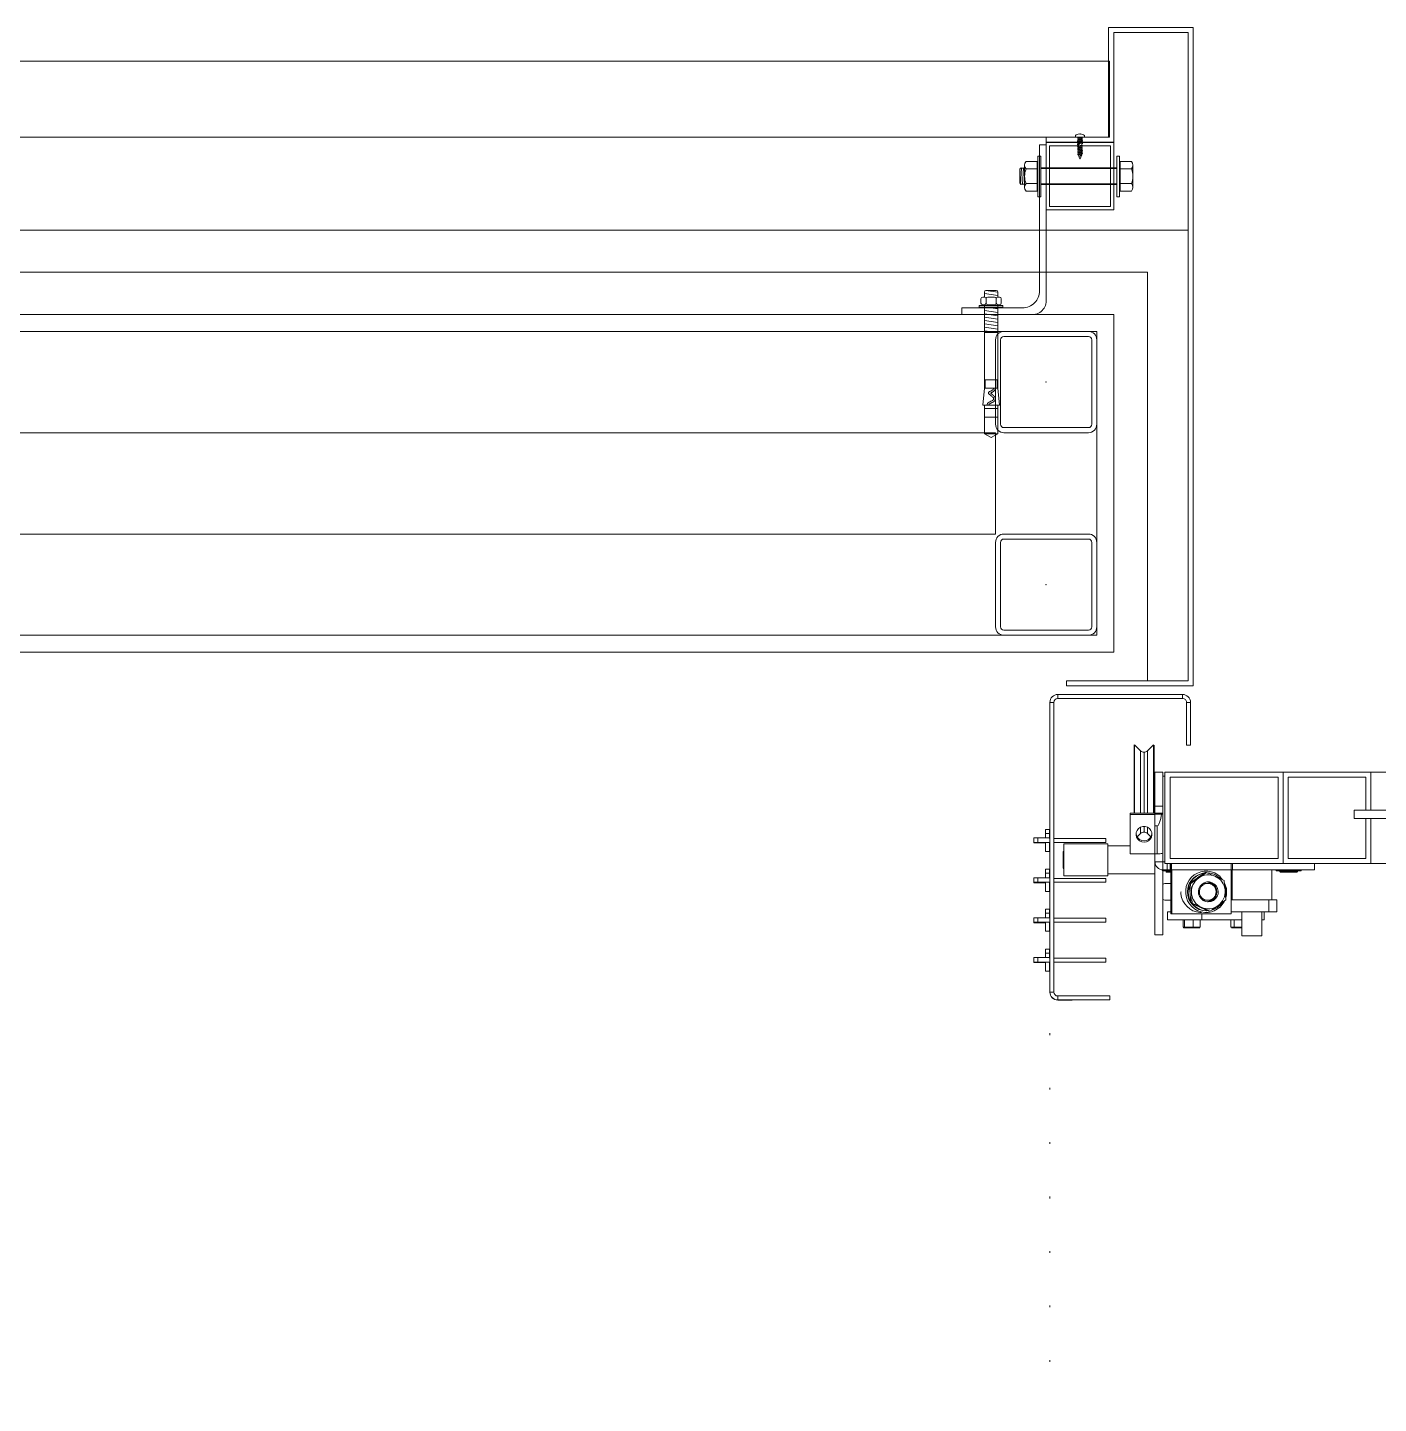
# Model space of a CAD drawing. Extents: x -2365 to 41970, y -230 to 8114.
# Drawn here: x 471.5 to 551.5, y 1288 to 1369.5 of the extents above; entities that cross this region are included whole.
import ezdxf

# ---------------------------------------------------------------- set-up
doc = ezdxf.new("R2010")
doc.units = 0
doc.header["$LTSCALE"] = 25
doc.linetypes.add('DOT2', pattern=[0.125, 0, -0.125])
doc.layers.get('0').update_dxf_attribs({"color": 9, "lineweight": 9})
for name, color, linetype, lineweight in [('06D', 9, 'Continuous', 9), ('10', 9, 'Continuous', 9), ('10A', 9, 'Continuous', 9), ('11', 9, 'Continuous', 9), ('15', 9, 'Continuous', 9), ('20', 9, 'DOT2', 9), ('33', 9, 'BATTING', 9)]:
    doc.layers.add(name, color=color, linetype=linetype, lineweight=lineweight)
doc.linetypes.add('BATTING', pattern='A,0.0001,-0.1,[134,ltypeshp.shx,S=0.1,R=0,X=-0.1,Y=0],-0.2,[134,ltypeshp.shx,S=0.1,R=180,X=0.1,Y=0],-0.1', length=0.4001)

# ---------------------------------------------------------------- blocks, each defined once
blk = doc.blocks.new('p-seksiyonel kapı profil')
for p, q in [((-11.281, 7.762), (-11.281, 7.077)), ((-11.281, 7.762), (-11.251, 7.762)), ((-11.251, 7.762), (-10.985, 7.762)), ((-11.251, 7.526), (-11.251, 7.762)), ((-11.251, 7.526), (-10.985, 7.526)), ((-11.251, 6.817), (-11.251, 7.526)), ((-10.985, 7.526), (-10.985, 7.762)), ((-10.985, 7.526), (-10.985, 6.84)), ((-8.918, 7.762), (-8.918, 7.077)), ((-8.918, 7.762), (-8.889, 7.762)), ((-8.889, 7.762), (-8.623, 7.762)), ((-8.889, 7.526), (-8.889, 7.762)), ((-8.889, 7.526), (-8.623, 7.526)), ((-8.889, 6.817), (-8.889, 7.526)), ((-8.623, 7.526), (-8.623, 7.762)), ((-8.623, 7.526), (-8.623, 6.84)), ((-6.556, 7.762), (-6.556, 7.077)), ((-6.556, 7.762), (-6.526, 7.762)), ((-6.526, 7.762), (-6.26, 7.762)), ((-6.526, 7.526), (-6.526, 7.762)), ((-6.526, 7.526), (-6.26, 7.526)), ((-6.526, 6.817), (-6.526, 7.526)), ((-6.26, 7.526), (-6.26, 7.762)), ((-6.26, 7.526), (-6.26, 6.84)), ((-4.193, 7.762), (-4.193, 7.077)), ((-4.193, 7.762), (-4.164, 7.762)), ((-4.164, 7.762), (-3.898, 7.762)), ((-4.164, 7.526), (-4.164, 7.762)), ((-4.164, 7.526), (-3.898, 7.526)), ((-4.164, 6.817), (-4.164, 7.526)), ((-3.898, 7.526), (-3.898, 7.762)), ((-3.898, 7.526), (-3.898, 6.84)), ((-13.023, 6.817), (-13.028, 6.817)), ((-13.023, 6.581), (-13.023, 6.817)), ((-13.023, 6.817), (4.132, 6.817)), ((-13.023, 6.581), (4.132, 6.581)), ((-11.785, 6.84), (-11.785, 7.077)), ((-11.251, 7.077), (-11.785, 7.077)), ((-11.785, 6.84), (-11.281, 6.84)), ((-11.251, 6.581), (-11.251, 3.509)), ((-11.015, 6.581), (-11.015, 3.509)), ((-10.714, 7.077), (-10.985, 7.077)), ((-10.714, 6.84), (-10.985, 6.84)), ((-10.714, 6.84), (-10.714, 7.077)), ((-10.714, 7.077), (-10.481, 7.077)), ((-10.714, 6.84), (-10.481, 6.84)), ((-10.481, 7.077), (-10.481, 6.84)), ((-9.423, 6.84), (-9.423, 7.077)), ((-8.889, 7.077), (-9.423, 7.077)), ((-9.423, 6.84), (-8.918, 6.84)), ((-8.889, 6.581), (-8.889, 3.509)), ((-8.652, 6.581), (-8.652, 3.509)), ((-8.352, 7.077), (-8.623, 7.077)), ((-8.352, 6.84), (-8.623, 6.84)), ((-8.352, 6.84), (-8.352, 7.077)), ((-8.352, 7.077), (-8.118, 7.077)), ((-8.352, 6.84), (-8.118, 6.84)), ((-8.118, 7.077), (-8.118, 6.84)), ((-7.06, 6.84), (-7.06, 7.077)), ((-6.526, 7.077), (-7.06, 7.077)), ((-7.06, 6.84), (-6.556, 6.84)), ((-6.526, 6.581), (-6.526, 3.509)), ((-6.29, 6.581), (-6.29, 3.509)), ((-5.989, 7.077), (-6.26, 7.077)), ((-5.989, 6.84), (-6.26, 6.84)), ((-5.989, 6.84), (-5.989, 7.077)), ((-5.989, 7.077), (-5.756, 7.077)), ((-5.989, 6.84), (-5.756, 6.84)), ((-5.756, 7.077), (-5.756, 6.84)), ((-4.698, 6.84), (-4.698, 7.077)), ((-4.164, 7.077), (-4.698, 7.077)), ((-4.698, 6.84), (-4.193, 6.84)), ((-4.164, 6.581), (-4.164, 3.509)), ((-3.927, 6.581), (-3.927, 3.509)), ((-3.627, 7.077), (-3.898, 7.077)), ((-3.627, 6.84), (-3.898, 6.84)), ((-3.627, 6.84), (-3.627, 7.077)), ((-3.627, 7.077), (-3.393, 7.077)), ((-3.627, 6.84), (-3.393, 6.84)), ((-3.393, 7.077), (-3.393, 6.84)), ((4.132, 6.581), (4.132, 6.817)), ((-13.501, 6.344), (-13.501, 5.666)), ((-13.501, 6.344), (-13.495, 6.344)), ((-13.259, 6.344), (-13.495, 6.344)), ((-13.495, 3.273), (-13.495, 6.344)), ((-13.259, 3.273), (-13.259, 6.344)), ((-6.144, 5.99), (-6.144, 3.391)), ((-6.144, 5.99), (-4.254, 5.99)), ((-5.672, 6.037), (-5.719, 5.99)), ((-5.672, 6.037), (-5.527, 6.037)), ((-5.527, 6.037), (-4.727, 6.037)), ((-4.68, 5.99), (-4.727, 6.037)), ((-4.254, 3.391), (-4.254, 5.99)), ((4.369, 6.344), (4.605, 6.344)), ((4.369, 6.344), (4.369, -1.039)), ((4.605, 6.344), (4.605, -1.039)), ((-13.501, 5.666), (-13.501, 5.489)), ((-13.495, 5.666), (-13.501, 5.666)), ((-13.495, 5.489), (-13.501, 5.489)), ((-13.259, 3.273), (-13.495, 3.273)), ((-11.015, 3.509), (-11.251, 3.509)), ((-8.652, 3.509), (-8.889, 3.509)), ((-6.29, 3.509), (-6.526, 3.509)), ((-6.144, 3.391), (-4.254, 3.391)), ((-6.026, 3.391), (-6.026, 0.603)), ((-4.373, 2.067), (-4.373, 3.391)), ((-3.927, 3.509), (-4.164, 3.509)), ((-4.845, 2.067), (-4.845, 0.591)), ((-4.845, 2.067), (-2.518, 2.067)), ((-3.852, 1.68), (-3.972, 1.61)), ((-3.77, 1.68), (-3.89, 1.61)), ((-3.717, 1.711), (-3.852, 1.68)), ((-3.835, 1.648), (-3.632, 1.445)), ((-3.641, 1.711), (-3.77, 1.68)), ((-3.578, 1.701), (-3.717, 1.711)), ((-3.449, 1.65), (-3.578, 1.701)), ((-3.341, 1.562), (-3.449, 1.65)), ((-2.518, 2.067), (-2.518, 0.591)), ((-2.518, 2.067), (-2.436, 2.067)), ((-2.436, 2.067), (-2.436, 0.591)), ((1.609, 1.831), (-2.436, 1.831)), ((1.622, 1.801), (-2.436, 1.801)), ((1.266, 1.445), (1.622, 1.801)), ((-4.126, 1.38), (-4.147, 1.24)), ((-4.147, 1.24), (-4.126, 1.101)), ((-4.066, 1.506), (-4.126, 1.38)), ((-4.126, 1.101), (-4.066, 0.974)), ((-3.972, 1.61), (-4.066, 1.506)), ((-4.066, 0.974), (-3.972, 0.871)), ((-4.044, 1.38), (-4.065, 1.24)), ((-4.065, 1.24), (-4.044, 1.101)), ((-3.984, 1.506), (-4.044, 1.38)), ((-4.044, 1.101), (-3.984, 0.974)), ((-3.89, 1.61), (-3.984, 1.506)), ((-3.984, 0.974), (-3.89, 0.871)), ((-3.972, 0.871), (-3.852, 0.8)), ((-3.89, 0.871), (-3.77, 0.8)), ((-3.63, 1.036), (-3.834, 0.832)), ((-3.262, 1.445), (-3.632, 1.445)), ((-3.262, 1.036), (-3.63, 1.036)), ((-3.578, 0.78), (-3.449, 0.831)), ((-3.216, 1.24), (-3.546, 1.24)), ((-3.449, 0.831), (-3.341, 0.919)), ((-3.263, 1.445), (-3.341, 1.562)), ((-3.341, 0.919), (-3.263, 1.035)), ((-3.222, 1.311), (-3.263, 1.445)), ((-3.263, 1.035), (-3.222, 1.17)), ((-3.222, 1.17), (-3.222, 1.311)), ((1.266, 1.445), (-2.436, 1.445)), ((1.179, 1.24), (-2.436, 1.24)), ((1.264, 1.036), (-2.436, 1.036)), ((1.619, 0.68), (1.264, 1.036)), ((-9.629, 0.118), (-9.629, 0.591)), ((-9.629, 0.591), (-5.318, 0.591)), ((-9.629, 0.118), (-5.849, 0.118)), ((-6.026, 0.603), (-5.773, 0.603)), ((-5.849, -0.355), (-5.849, 0.124)), ((-5.82, 0.154), (-5.82, -0.355)), ((-5.79, 0.603), (-5.79, 0.591)), ((-5.79, 0.118), (-5.79, 0.154)), ((-5.79, 0.118), (-5.318, 0.118)), ((-5.79, -0.132), (-5.79, 0.118)), ((-5.773, 0.603), (-4.845, 0.603)), ((-5.058, 0), (-5.412, 0)), ((-5.318, 0.118), (-5.318, 0.591)), ((-4.845, 0.591), (-5.318, 0.591)), ((-5.318, 0.118), (-5.318, 0)), ((-5.318, 0.118), (-0.238, 0.118)), ((-4.893, 0), (-5.058, 0)), ((-4.834, 0), (-4.893, 0)), ((-4.845, 0.591), (-3.188, 0.591)), ((-4.845, 0.591), (-4.845, 0.472)), ((-4.845, 0.472), (-3.188, 0.472)), ((-4.844, 0.403), (-4.845, 0.472)), ((-4.84, 0.337), (-4.844, 0.403)), ((-4.835, 0.276), (-4.84, 0.337)), ((-4.827, 0.222), (-4.835, 0.276)), ((-4.811, 0), (-4.834, 0)), ((-4.818, 0.178), (-4.827, 0.222)), ((-4.807, 0.145), (-4.818, 0.178)), ((-4.549, 0), (-4.811, 0)), ((-4.796, 0.125), (-4.807, 0.145)), ((-4.784, 0.118), (-4.796, 0.125)), ((-4.525, 0), (-4.549, 0)), ((-4.466, 0), (-4.525, 0)), ((-3.357, 0), (-4.466, 0)), ((-3.852, 0.8), (-3.717, 0.769)), ((-3.77, 0.8), (-3.641, 0.77)), ((-3.717, 0.769), (-3.578, 0.78)), ((-3.228, 0), (-3.357, 0)), ((-3.126, 0), (-3.228, 0)), ((-3.188, 0.591), (-2.518, 0.591)), ((-3.188, 0.591), (-3.188, 0.472)), ((-3.188, 0.472), (-3.159, 0.413)), ((-3.159, 0.413), (-3.072, 0.355)), ((-2.707, 0), (-3.126, 0)), ((-3.072, 0.355), (-2.93, 0.3)), ((-2.93, 0.3), (-2.737, 0.25)), ((-2.737, 0.25), (-2.498, 0.207)), ((-2.288, 0), (-2.707, 0)), ((-2.518, 0.591), (-2.498, 0.591)), ((-2.436, 0.591), (-2.498, 0.591)), ((-2.498, 0.591), (-2.498, 0.207)), ((-2.498, 0.207), (-2.487, 0.169)), ((-2.487, 0.169), (-2.475, 0.141)), ((-2.475, 0.141), (-2.463, 0.124)), ((-2.463, 0.124), (-2.45, 0.118)), ((1.619, 0.68), (-2.436, 0.68)), ((1.607, 0.65), (-2.436, 0.65)), ((-2.436, 0.591), (-2.436, 0.118)), ((-2.015, 0.591), (-2.436, 0.591)), ((-2.186, 0), (-2.288, 0)), ((-2.057, 0), (-2.186, 0)), ((-1.644, 0), (-2.057, 0)), ((-2.015, 0.591), (-2.015, 0.118)), ((-2.015, 0.591), (-0.002, 0.591)), ((-1.685, 0.65), (-1.744, 0.591)), ((-1.526, 0), (-1.644, 0)), ((-0.948, 0), (-1.526, 0)), ((-0.889, 0), (-0.948, 0)), ((-0.865, 0), (-0.889, 0)), ((-0.603, 0), (-0.865, 0)), ((-0.622, 0.591), (-0.681, 0.65)), ((-0.58, 0), (-0.603, 0)), ((-0.519, 0), (-0.58, 0)), ((-0.356, 0), (-0.519, 0)), ((-0.002, 0), (-0.356, 0)), ((-0.238, 0.118), (-0.238, 0)), ((-0.238, 0.118), (-0.002, 0.118)), ((-0.002, 0.118), (-0.002, 0.591)), ((0, 0), (-0.002, 0)), ((-8.743, -0.144), (-8.271, -0.144)), ((-8.743, -2.184), (-8.743, -0.144)), ((-8.389, -0.355), (-5.79, -0.355)), ((-8.389, -0.355), (-8.389, -0.397)), ((-8.389, -3.927), (-8.389, -0.397)), ((-8.389, -0.397), (-5.79, -0.397)), ((-8.271, -0.355), (-8.271, -0.144)), ((-7.592, -0.105), (-7.592, -0.355)), ((-6.587, -0.355), (-6.587, -0.105)), ((-5.92, -0.355), (-5.92, -0.092)), ((-5.849, -0.074), (-5.902, -0.074)), ((-5.902, -0.074), (-5.902, -0.355)), ((-5.79, -0.292), (-5.79, -0.132)), ((-5.79, -0.132), (-5.412, -0.132)), ((-5.79, -0.132), (-5.79, -0.159)), ((-5.79, -0.308), (-5.412, -0.308)), ((-5.79, -0.316), (-5.79, -0.355)), ((-5.79, -0.355), (-5.79, -0.397)), ((-5.79, -0.355), (-5.412, -0.355)), ((-5.698, -0.396), (-5.79, -0.397)), ((-5.79, -3.927), (-5.79, -0.397)), ((-5.609, -0.393), (-5.698, -0.396)), ((-5.528, -0.39), (-5.609, -0.393)), ((-5.456, -0.384), (-5.528, -0.39)), ((-5.412, -0.38), (-5.456, -0.384)), ((-9.186, -1.114), (-9.216, -1.105)), ((-9.216, -1.183), (-9.216, -1.105)), ((-9.216, -1.183), (-9.186, -1.115)), ((-9.216, -1.205), (-9.216, -1.183)), ((-9.186, -1.41), (-9.216, -1.205)), ((-9.216, -1.647), (-9.216, -1.205)), ((-9.216, -1.647), (-9.186, -1.416)), ((-9.186, -1.07), (-9.186, -1.115)), ((-9.186, -1.07), (-8.743, -1.07)), ((-9.186, -1.115), (-9.186, -1.114)), ((-9.186, -1.115), (-9.186, -1.16)), ((-9.186, -1.16), (-9.186, -1.416)), ((-9.186, -1.16), (-8.743, -1.16)), ((-9.186, -1.416), (-9.186, -1.41)), ((-9.186, -1.416), (-9.186, -1.671)), ((-8.1, -1.471), (-8.205, -1.657)), ((-7.965, -1.307), (-8.1, -1.471)), ((-7.965, -1.59), (-8.1, -1.755)), ((-7.802, -1.168), (-7.965, -1.307)), ((-7.802, -1.451), (-7.965, -1.59)), ((-7.884, -1.663), (-7.782, -1.573)), ((-7.884, -1.694), (-7.813, -1.629)), ((-7.761, -1.55), (-7.879, -1.801)), ((-7.873, -1.865), (-7.761, -1.616)), ((-7.618, -1.06), (-7.802, -1.168)), ((-7.618, -1.343), (-7.802, -1.451)), ((-7.493, -1.519), (-7.761, -1.55)), ((-7.761, -1.616), (-7.761, -1.55)), ((-7.761, -1.616), (-7.478, -1.595)), ((-7.737, -1.539), (-7.714, -1.524)), ((-7.714, -1.524), (-7.52, -1.42)), ((-7.672, -1.528), (-7.52, -1.451)), ((-7.418, -0.985), (-7.618, -1.06)), ((-7.418, -1.268), (-7.618, -1.343)), ((-7.559, -1.682), (-7.439, -1.628)), ((-7.52, -1.42), (-7.31, -1.356)), ((-7.52, -1.451), (-7.31, -1.387)), ((-7.225, -1.491), (-7.493, -1.519)), ((-7.478, -1.595), (-7.184, -1.57)), ((-7.439, -1.628), (-7.313, -1.591)), ((-7.207, -0.946), (-7.418, -0.985)), ((-7.207, -1.229), (-7.418, -1.268)), ((-7.313, -1.591), (-7.184, -1.57)), ((-7.31, -1.356), (-7.091, -1.335)), ((-7.31, -1.387), (-7.091, -1.365)), ((-7.184, -1.488), (-7.225, -1.491)), ((-7.131, -0.945), (-7.207, -0.946)), ((-6.994, -1.227), (-7.207, -1.229)), ((-6.889, -1.462), (-7.184, -1.488)), ((-7.184, -1.57), (-7.143, -1.566)), ((-7.184, -1.57), (-7.052, -1.566)), ((-7.143, -1.566), (-6.874, -1.539)), ((-7.091, -1.335), (-6.872, -1.356)), ((-7.091, -1.365), (-6.872, -1.387)), ((-7.089, -0.963), (-7.089, -0.941)), ((-7.052, -1.566), (-6.922, -1.58)), ((-6.783, -1.263), (-6.994, -1.227)), ((-6.922, -1.58), (-6.794, -1.61)), ((-6.607, -1.441), (-6.889, -1.462)), ((-6.874, -1.539), (-6.607, -1.508)), ((-6.872, -1.356), (-6.661, -1.419)), ((-6.872, -1.387), (-6.713, -1.43)), ((-6.794, -1.61), (-6.671, -1.656)), ((-6.581, -1.334), (-6.783, -1.263)), ((-6.661, -1.419), (-6.642, -1.427)), ((-6.607, -1.508), (-6.607, -1.441)), ((-6.522, -1.557), (-6.607, -1.441)), ((-6.607, -1.508), (-6.522, -1.63)), ((-6.584, -1.455), (-6.467, -1.522)), ((-6.395, -1.439), (-6.581, -1.334)), ((-6.555, -1.501), (-6.467, -1.553)), ((-6.271, -1.904), (-6.522, -1.557)), ((-6.467, -1.522), (-6.297, -1.661)), ((-6.467, -1.553), (-6.297, -1.692)), ((-6.23, -1.574), (-6.395, -1.439)), ((-6.091, -1.736), (-6.23, -1.574)), ((1.593, -1.511), (1.593, -1.275)), ((4.132, -1.275), (1.593, -1.275)), ((4.132, -1.511), (1.593, -1.511)), ((4.132, -1.275), (4.132, -1.511)), ((4.369, -1.039), (4.605, -1.039)), ((-9.216, -1.68), (-9.216, -1.647)), ((-9.186, -1.877), (-9.216, -1.68)), ((-9.216, -2.045), (-9.216, -1.68)), ((-9.216, -2.045), (-9.186, -1.882)), ((-9.216, -2.057), (-9.216, -2.045)), ((-9.195, -2.051), (-9.216, -2.057)), ((-9.186, -1.671), (-8.743, -1.671)), ((-9.186, -1.671), (-9.186, -1.882)), ((-9.186, -1.882), (-9.186, -1.877)), ((-9.186, -2.092), (-9.186, -1.882)), ((-9.186, -2.092), (-8.743, -2.092)), ((-8.743, -4.56), (-8.743, -2.184)), ((-8.743, -2.184), (-8.389, -2.184)), ((-8.277, -1.858), (-8.311, -2.068)), ((-8.311, -2.068), (-8.31, -2.162)), ((-8.277, -2.141), (-8.311, -2.351)), ((-8.311, -2.351), (-8.309, -2.564)), ((-8.205, -1.657), (-8.277, -1.858)), ((-8.205, -1.94), (-8.277, -2.141)), ((-8.132, -2.351), (-8.244, -2.6)), ((-8.244, -2.666), (-8.125, -2.415)), ((-8.212, -2.453), (-8.19, -2.236)), ((-8.212, -2.483), (-8.19, -2.267)), ((-8.1, -1.755), (-8.205, -1.94)), ((-8.19, -2.236), (-8.127, -2.026)), ((-8.19, -2.267), (-8.127, -2.057)), ((-8.019, -2.104), (-8.132, -2.351)), ((-8.127, -2.026), (-8.023, -1.833)), ((-8.127, -2.057), (-8.023, -1.864)), ((-8.125, -2.415), (-8.002, -2.149)), ((-8.093, -2.529), (-8.079, -2.399)), ((-8.079, -2.399), (-8.049, -2.271)), ((-8.049, -2.271), (-8.002, -2.149)), ((-8.023, -1.833), (-7.884, -1.663)), ((-8.023, -1.864), (-7.884, -1.694)), ((-8.002, -2.067), (-8.019, -2.104)), ((-7.879, -1.801), (-8.002, -2.067)), ((-8.002, -2.149), (-7.94, -2.034)), ((-8.002, -2.149), (-7.985, -2.112)), ((-7.985, -2.112), (-7.873, -1.865)), ((-7.94, -2.034), (-7.863, -1.928)), ((-7.863, -1.928), (-7.773, -1.833)), ((-7.773, -1.833), (-7.671, -1.75)), ((-7.68, -2.568), (-7.659, -2.409)), ((-7.671, -1.75), (-7.559, -1.682)), ((-7.659, -2.409), (-7.595, -2.262)), ((-7.595, -2.262), (-7.494, -2.137)), ((-7.592, -2.256), (-7.592, -2.534)), ((-7.542, -2.317), (-7.586, -2.459)), ((-7.457, -2.193), (-7.542, -2.317)), ((-7.494, -2.137), (-7.363, -2.044)), ((-7.34, -2.1), (-7.457, -2.193)), ((-7.363, -2.044), (-7.211, -1.99)), ((-7.201, -2.046), (-7.34, -2.1)), ((-7.211, -1.99), (-7.051, -1.979)), ((-7.052, -2.035), (-7.201, -2.046)), ((-6.906, -2.068), (-7.052, -2.035)), ((-7.051, -1.979), (-6.893, -2.011)), ((-6.776, -2.143), (-6.906, -2.068)), ((-6.893, -2.011), (-6.75, -2.084)), ((-6.675, -2.252), (-6.776, -2.143)), ((-6.75, -2.084), (-6.632, -2.193)), ((-6.61, -2.386), (-6.675, -2.252)), ((-6.671, -1.656), (-6.556, -1.719)), ((-6.632, -2.193), (-6.548, -2.33)), ((-6.587, -2.534), (-6.61, -2.386)), ((-6.587, -2.534), (-6.587, -2.256)), ((-6.556, -1.719), (-6.449, -1.795)), ((-6.548, -2.33), (-6.505, -2.484)), ((-6.522, -1.63), (-6.271, -1.987)), ((-6.449, -1.795), (-6.354, -1.885)), ((-6.354, -1.885), (-6.271, -1.987)), ((-6.297, -1.661), (-6.157, -1.83)), ((-6.297, -1.692), (-6.157, -1.861)), ((-6.18, -2.033), (-6.271, -1.904)), ((-6.271, -1.987), (-6.18, -2.114)), ((-6.271, -1.987), (-6.202, -2.098)), ((-6.202, -2.098), (-6.148, -2.217)), ((-5.935, -2.383), (-6.18, -2.033)), ((-6.18, -2.114), (-5.935, -2.45)), ((-6.157, -1.83), (-6.053, -2.023)), ((-6.157, -1.861), (-6.053, -2.054)), ((-6.148, -2.217), (-6.111, -2.343)), ((-6.111, -2.343), (-6.09, -2.472)), ((-5.983, -1.92), (-6.091, -1.736)), ((-6.053, -2.023), (-5.989, -2.233)), ((-6.053, -2.054), (-5.989, -2.264)), ((-5.989, -2.233), (-5.979, -2.293)), ((-5.989, -2.264), (-5.984, -2.29)), ((-5.908, -2.12), (-5.983, -1.92)), ((-5.935, -2.45), (-5.935, -2.383)), ((-5.869, -2.329), (-5.908, -2.12)), ((-5.864, -2.445), (-5.869, -2.329)), ((-5.867, -2.534), (-5.864, -2.445)), ((-8.309, -2.564), (-8.289, -2.673)), ((-8.284, -2.718), (-8.285, -2.714)), ((-8.22, -2.915), (-8.284, -2.718)), ((-8.244, -2.666), (-8.244, -2.6)), ((-8.159, -2.789), (-8.244, -2.666)), ((-8, -3.26), (-8.22, -2.915)), ((-8.212, -2.453), (-8.212, -2.483)), ((-8.126, -2.913), (-8.174, -2.771)), ((-7.908, -3.145), (-8.159, -2.789)), ((-8.022, -3.106), (-8.126, -2.913)), ((-8.089, -2.66), (-8.093, -2.529)), ((-8.068, -2.789), (-8.089, -2.66)), ((-8.031, -2.914), (-8.068, -2.789)), ((-7.977, -3.034), (-8.031, -2.914)), ((-7.882, -3.275), (-8.022, -3.106)), ((-7.908, -3.145), (-7.977, -3.034)), ((-7.825, -3.246), (-7.908, -3.145)), ((-7.817, -3.273), (-7.908, -3.145)), ((-7.73, -3.336), (-7.825, -3.246)), ((-7.658, -2.726), (-7.68, -2.568)), ((-7.669, -2.599), (-7.679, -2.525)), ((-7.658, -2.644), (-7.679, -2.525)), ((-7.669, -2.532), (-7.675, -2.491)), ((-7.616, -2.683), (-7.669, -2.532)), ((-7.616, -2.75), (-7.669, -2.599)), ((-7.593, -2.791), (-7.658, -2.644)), ((-7.593, -2.873), (-7.658, -2.726)), ((-7.622, -2.672), (-7.55, -2.732)), ((-7.524, -2.815), (-7.616, -2.683)), ((-7.524, -2.882), (-7.616, -2.75)), ((-7.491, -2.915), (-7.593, -2.791)), ((-7.491, -2.997), (-7.593, -2.873)), ((-7.592, -2.534), (-7.592, -2.699)), ((-7.586, -2.459), (-7.586, -2.608)), ((-7.586, -2.608), (-7.542, -2.751)), ((-7.571, -2.758), (-7.531, -2.787)), ((-7.542, -2.751), (-7.457, -2.874)), ((-7.531, -2.787), (-7.516, -2.798)), ((-7.446, -2.885), (-7.524, -2.815)), ((-7.4, -2.984), (-7.524, -2.882)), ((-7.36, -3.007), (-7.491, -2.915)), ((-7.36, -3.089), (-7.491, -2.997)), ((-7.457, -2.874), (-7.34, -2.967)), ((-7.253, -3.049), (-7.4, -2.984)), ((-7.208, -3.06), (-7.36, -3.007)), ((-7.208, -3.142), (-7.36, -3.089)), ((-7.34, -2.967), (-7.201, -3.021)), ((-7.094, -3.072), (-7.253, -3.049)), ((-7.047, -3.07), (-7.208, -3.06)), ((-7.047, -3.153), (-7.208, -3.142)), ((-7.201, -3.021), (-7.052, -3.032)), ((-6.934, -3.051), (-7.094, -3.072)), ((-7.052, -3.032), (-6.906, -2.999)), ((-6.89, -3.037), (-7.047, -3.07)), ((-6.89, -3.12), (-7.047, -3.153)), ((-6.786, -2.988), (-6.934, -3.051)), ((-6.906, -2.999), (-6.776, -2.925)), ((-6.747, -2.963), (-6.89, -3.037)), ((-6.747, -3.045), (-6.89, -3.12)), ((-6.661, -2.888), (-6.786, -2.988)), ((-6.776, -2.925), (-6.675, -2.815)), ((-6.63, -2.853), (-6.747, -2.963)), ((-6.63, -2.936), (-6.747, -3.045)), ((-6.661, -2.821), (-6.733, -2.885)), ((-6.675, -2.815), (-6.61, -2.681)), ((-6.663, -2.798), (-6.608, -2.758)), ((-6.567, -2.691), (-6.661, -2.821)), ((-6.567, -2.758), (-6.661, -2.888)), ((-6.547, -2.716), (-6.63, -2.853)), ((-6.547, -2.799), (-6.63, -2.936)), ((-6.629, -2.732), (-6.557, -2.672)), ((-6.61, -2.681), (-6.587, -2.534)), ((-6.587, -2.699), (-6.587, -2.534)), ((-6.512, -2.54), (-6.567, -2.691)), ((-6.512, -2.607), (-6.567, -2.758)), ((-6.504, -2.562), (-6.547, -2.716)), ((-6.504, -2.644), (-6.547, -2.799)), ((-6.504, -2.491), (-6.512, -2.54)), ((-6.5, -2.525), (-6.512, -2.607)), ((-6.505, -2.484), (-6.504, -2.644)), ((-6.5, -2.525), (-6.504, -2.562)), ((-6.316, -3.204), (-6.406, -3.299)), ((-6.182, -3.25), (-6.374, -3.405)), ((-6.239, -3.098), (-6.316, -3.204)), ((-6.194, -3.02), (-6.306, -3.262)), ((-6.156, -3.103), (-6.293, -3.271)), ((-6.177, -2.982), (-6.239, -3.098)), ((-6.177, -2.982), (-6.194, -3.02)), ((-6.053, -2.712), (-6.177, -2.982)), ((-6.13, -2.86), (-6.177, -2.982)), ((-6.166, -3.242), (-6.076, -3.132)), ((-6.052, -2.91), (-6.156, -3.103)), ((-6.1, -2.733), (-6.13, -2.86)), ((-6.086, -2.603), (-6.1, -2.733)), ((-6.09, -2.472), (-6.086, -2.603)), ((-6.076, -3.132), (-5.972, -2.946)), ((-5.935, -2.45), (-6.053, -2.712)), ((-5.989, -2.7), (-6.052, -2.91)), ((-5.969, -2.549), (-5.989, -2.7)), ((-5.972, -2.946), (-5.901, -2.745)), ((-5.901, -2.745), (-5.867, -2.534)), ((-9.186, -4), (-9.216, -3.943)), ((-9.216, -4.116), (-9.216, -3.943)), ((-9.216, -4.116), (-9.186, -4.002)), ((-9.186, -3.902), (-9.186, -4.002)), ((-9.186, -3.902), (-8.743, -3.902)), ((-9.186, -4.002), (-9.186, -4)), ((-9.186, -4.002), (-9.186, -4.102)), ((-8.389, -3.927), (-5.79, -3.927)), ((-8.271, -3.927), (-8.271, -6.141)), ((-7.679, -3.513), (-8, -3.26)), ((-7.766, -3.375), (-7.882, -3.275)), ((-7.572, -3.608), (-7.817, -3.273)), ((-7.623, -3.413), (-7.73, -3.336)), ((-7.629, -3.53), (-7.679, -3.513)), ((-7.508, -3.475), (-7.623, -3.413)), ((-7.305, -3.588), (-7.572, -3.608)), ((-7.562, -3.927), (-7.562, -6.141)), ((-5.79, -3.969), (-7.562, -3.969)), ((-7.385, -3.522), (-7.508, -3.475)), ((-7.291, -3.645), (-7.431, -3.598)), ((-7.257, -3.552), (-7.385, -3.522)), ((-7.036, -3.565), (-7.305, -3.588)), ((-6.883, -3.642), (-7.291, -3.645)), ((-7.127, -3.565), (-7.257, -3.552)), ((-7.088, -3.601), (-7.24, -3.591)), ((-6.995, -3.562), (-7.127, -3.565)), ((-6.869, -3.58), (-7.088, -3.601)), ((-6.995, -3.562), (-7.036, -3.565)), ((-6.701, -3.532), (-6.995, -3.562)), ((-6.866, -3.541), (-6.995, -3.562)), ((-6.512, -3.51), (-6.883, -3.642)), ((-6.725, -3.541), (-6.869, -3.58)), ((-6.74, -3.503), (-6.866, -3.541)), ((-6.62, -3.45), (-6.74, -3.503)), ((-6.418, -3.5), (-6.701, -3.532)), ((-6.508, -3.381), (-6.62, -3.45)), ((-6.406, -3.299), (-6.508, -3.381)), ((-6.306, -3.262), (-6.418, -3.5)), ((-5.79, -3.927), (-5.698, -3.926)), ((-5.79, -3.927), (-5.79, -4.008)), ((-5.79, -8.859), (-5.79, -4.008)), ((-5.79, -4.008), (-5.412, -4.008)), ((-5.698, -3.926), (-5.609, -3.924)), ((-5.609, -3.924), (-5.528, -3.92)), ((-5.528, -3.92), (-5.456, -3.915)), ((-5.456, -3.915), (-5.412, -3.91)), ((-8.271, -4.56), (-9.688, -4.56)), ((-9.688, -5.741), (-9.688, -4.56)), ((-9.216, -4.143), (-9.216, -4.116)), ((-9.186, -4.366), (-9.216, -4.143)), ((-9.216, -4.56), (-9.216, -4.143)), ((-9.209, -4.56), (-9.186, -4.372)), ((-9.186, -4.102), (-9.186, -4.372)), ((-9.186, -4.102), (-8.743, -4.102)), ((-9.186, -4.372), (-9.186, -4.366)), ((-9.186, -4.372), (-9.186, -4.56)), ((-9.688, -5.741), (-8.271, -5.741)), ((-8.743, -5.879), (-8.743, -5.741)), ((-8.743, -5.879), (-8.271, -5.879)), ((-7.562, -6.141), (-8.271, -6.141)), ((-8.271, -6.141), (-8.271, -6.627)), ((-7.562, -6.141), (-7.562, -6.627)), ((-7.562, -6.332), (-5.79, -6.332)), ((-7.562, -6.627), (-8.271, -6.627)), ((-5.92, -7.823), (-5.92, -6.825)), ((-5.849, -6.807), (-5.902, -6.807)), ((-5.902, -6.807), (-5.902, -7.841)), ((-5.849, -8.038), (-5.849, -6.609)), ((-5.82, -6.58), (-5.82, -8.068)), ((-5.902, -7.841), (-5.849, -7.841)), ((-5.79, -8.859), (-5.412, -8.859))]:
    blk.add_line(p, q)
for centre, radius, start, end in [((-13.028, 6.344), 0.473, 90, 180), ((-13.023, 6.344), 0.473, 90, 180), ((-13.023, 6.344), 0.236, 90, 180), ((-11.281, 6.811), 0.0295, 11.53696, 90), ((-10.985, 6.811), 0.0295, 90, 168.46304), ((-8.918, 6.811), 0.0295, 11.53696, 90), ((-8.623, 6.811), 0.0295, 90, 168.46304), ((-6.556, 6.811), 0.0295, 11.53696, 90), ((-6.26, 6.811), 0.0295, 90, 168.46304), ((-4.193, 6.811), 0.0295, 11.53696, 90), ((-3.898, 6.811), 0.0295, 90, 168.46304), ((4.132, 6.344), 0.473, 0, 90), ((4.132, 6.344), 0.236, 0, 90), ((-3.841, 1.236), 0.295, 0.8144, 45), ((-3.841, 1.242), 0.295, 315.62357, 359.62894), ((1.475, 1.236), 0.295, 135, 179.1856), ((1.475, 1.242), 0.295, 180.37106, 224.37643), ((-7.089, -0.105), 0.502, 153.64891, 180), ((-7.089, -0.105), 0.502, 0, 26.35109), ((-5.82, 0.124), 0.0295, 90, 180), ((-5.318, 0.118), 0.472, 90, 180), ((-5.902, -0.092), 0.0177, 90, 180), ((4.132, -1.039), 0.473, 270, 0), ((4.132, -1.039), 0.236, 270, 0), ((-5.902, -6.825), 0.0177, 90, 180), ((-5.82, -6.609), 0.0295, 90, 180), ((-5.902, -7.823), 0.0177, 180, 270), ((-5.82, -8.038), 0.0295, 180, 270)]:
    blk.add_arc(centre, radius, start, end)
blk = doc.blocks.new('p-seksiyonel-5851')
at = {"layer": '06D'}
for points in [[(280.971, 2.705), (196.649, 2.705)], [(280.971, -2.705), (196.649, -2.705)]]:
    blk.add_lwpolyline(points, dxfattribs=at)
at = {"layer": '10'}
for points in [[(280.971, -0.045), (280.971, -2.705), (286.171, -2.705), (286.171, 2.705), (280.971, 2.705), (280.971, 0.455)], [(293.171, -2.705), (293.171, 2.705), (286.171, 2.705), (286.171, -2.705), (293.171, -2.705)], [(281.271, -0.045), (281.271, -2.405), (285.871, -2.405), (285.871, 2.405), (281.271, 2.405), (281.271, 0.455)]]:
    blk.add_lwpolyline(points, dxfattribs=at)
blk.add_lwpolyline([(292.871, -2.405), (292.871, 2.405), (286.471, 2.405), (286.471, -2.405)], close=True, dxfattribs=at)
at = {"layer": '15'}
blk.add_lwpolyline([(281.96, 0.455), (195.196, 0.455), (195.196, -0.045), (281.96, -0.045)], close=True, dxfattribs=at)
at = {"layer": '20'}
blk.add_lwpolyline([(-116.703, -1.22), (-116.703, -67.688), (299.988, -67.688), (299.988, -1.22)], dxfattribs=at)
at = {"layer": '10', "xscale": -1, "rotation": 270}
blk.add_blockref('p-seksiyonel kapı profil', (293.171, 2.707), dxfattribs=at)
blk = doc.blocks.new('cxvxv')
for p, q in [((-21988.397, 8560.979, 0), (-21988.397, 8560.319, 0)), ((-21986.862, 8561.069, 0), (-21988.177, 8561.068, 0)), ((-21988.023, 8561.245, 0), (-21987.025, 8561.304, 0)), ((-21988.023, 8561.245, 0), (-21987.998, 8561.26, 0)), ((-21987.998, 8561.231, 0), (-21988.023, 8561.245, 0)), ((-21988.023, 8561.128, 0), (-21987.025, 8561.186, 0)), ((-21988.023, 8561.128, 0), (-21987.998, 8561.142, 0)), ((-21987.998, 8561.113, 0), (-21988.023, 8561.128, 0)), ((-21987.998, 8561.304, 0), (-21987.941, 8561.348, 0)), ((-21987.998, 8561.26, 0), (-21987.998, 8561.304, 0)), ((-21987.998, 8561.142, 0), (-21987.998, 8561.231, 0)), ((-21987.998, 8561.068, 0), (-21987.998, 8561.113, 0)), ((-21987.958, 8560.979, 0), (-21987.958, 8560.319, 0)), ((-21987.545, 8561.348, 0), (-21987.941, 8561.348, 0)), ((-21987.698, 8561.047, 0), (-21987.698, 8561.082, 0)), ((-21987.698, 8561.067, 0), (-21987.698, 8561.067, 0)), ((-21987.545, 8561.348, 0), (-21987.105, 8561.348, 0)), ((-21987.025, 8561.304, 0), (-21987.105, 8561.348, 0)), ((-21987.081, 8560.638, 0), (-21987.081, 8560.979, 0)), ((-21987.05, 8561.318, 0), (-21987.025, 8561.304, 0)), ((-21987.025, 8561.304, 0), (-21987.05, 8561.289, 0)), ((-21987.025, 8561.297, 0), (-21987.05, 8561.283, 0)), ((-21987.05, 8561.283, 0), (-21987.05, 8561.201, 0)), ((-21987.05, 8561.201, 0), (-21987.025, 8561.186, 0)), ((-21987.025, 8561.186, 0), (-21987.05, 8561.172, 0)), ((-21987.05, 8561.172, 0), (-21987.05, 8561.083, 0)), ((-21987.05, 8561.083, 0), (-21987.025, 8561.069, 0)), ((-21986.643, 8560.319, 0), (-21986.643, 8560.979, 0)), ((-21988.397, 8560.319, 0), (-21986.643, 8560.319, 0)), ((-21988.018, 8560.319, 0), (-21987.021, 8560.319, 0)), ((-21988.018, 8560.278, 0), (-21988.018, 8560.319, 0)), ((-21988.018, 8560.111, 0), (-21988.018, 8555.608, 0)), ((-21987.081, 8560.638, 0), (-21987.081, 8560.319, 0)), ((-21987.062, 8560.319, 0), (-21987.062, 8560.278, 0)), ((-21987.062, 8555.608, 0), (-21987.062, 8560.111, 0)), ((-21987.021, 8560.319, 0), (-21987.021, 8560.278, 0)), ((-21987.021, 8555.608, 0), (-21987.021, 8560.111, 0)), ((-21988.397, 8555.4, 0), (-21986.643, 8555.4, 0)), ((-21988.397, 8554.74, 0), (-21988.397, 8555.4, 0)), ((-21988.018, 8555.442, 0), (-21988.018, 8555.4, 0)), ((-21988.018, 8555.4, 0), (-21987.021, 8555.4, 0)), ((-21987.958, 8554.74, 0), (-21987.958, 8555.4, 0)), ((-21987.081, 8555.081, 0), (-21987.081, 8555.4, 0)), ((-21987.081, 8555.081, 0), (-21987.081, 8554.74, 0)), ((-21987.062, 8555.4, 0), (-21987.062, 8555.442, 0)), ((-21987.021, 8555.4, 0), (-21987.021, 8555.442, 0)), ((-21986.643, 8555.4, 0), (-21986.643, 8554.74, 0)), ((-21986.858, 8554.65, 0), (-21988.174, 8554.651, 0))]:
    blk.add_line(p, q)
at = {"elevation": 0}
for points in [[(-21986.298, 8560.111), (-21988.7, 8560.111), (-21988.7, 8560.278), (-21986.298, 8560.278)], [(-21986.298, 8555.608), (-21988.7, 8555.608), (-21988.7, 8555.442), (-21986.298, 8555.442)]]:
    blk.add_lwpolyline(points, close=True, dxfattribs=at)
for points in [[(-21987.977, 8560.278), (-21987.977, 8560.319)], [(-21987.977, 8560.111), (-21987.977, 8555.608)], [(-21987.977, 8555.442), (-21987.977, 8555.4)]]:
    blk.add_lwpolyline(points, dxfattribs=at)
for centre, radius, start, end in [((-21988.177, 8560.753, 0), 0.315, 45.8497, 134.1503), ((-21987.516, 8559.952, 0), 1.116, 66.87008, 113.12992), ((-21987.516, 8559.952, 0), 1.116, 66.87008, 113.12992), ((-21986.862, 8560.756, 0), 0.313, 45.44896, 134.55104), ((-21988.177, 8554.966, 0), 0.315, 225.8497, 314.1503), ((-21987.516, 8555.767, 0), 1.116, 246.87008, 293.12992), ((-21987.516, 8555.767, 0), 1.116, 246.87008, 293.12992), ((-21986.862, 8554.963, 0), 0.313, 225.44896, 314.55104)]:
    blk.add_arc(centre, radius, start, end)
blk = doc.blocks.new('VIDA')
for p, q in [((-18071.98, 6523.88), (-18071.91, 6523.98)), ((-18071.91, 6523.78), (-18071.98, 6523.88)), ((-18071.91, 6523.98), (-18070.11, 6524.72)), ((-18069.61, 6522.86), (-18071.91, 6523.78)), ((-18069.71, 6524.86), (-18070.59, 6523.2)), ((-18070.59, 6523.2), (-18070.11, 6524.72)), ((-18069.91, 6525.07), (-18070.13, 6524.08)), ((-18070.13, 6524.08), (-18069.99, 6524.33)), ((-18070.11, 6524.72), (-18069.91, 6525.07)), ((-18069.99, 6524.33), (-18069.83, 6525.07)), ((-18069.91, 6525.07), (-18069.83, 6525.07)), ((-18069.83, 6525.07), (-18069.71, 6524.86)), ((-18069.71, 6524.86), (-18069.32, 6525)), ((-18069.63, 6522.76), (-18069.15, 6525)), ((-18069.63, 6522.76), (-18069.61, 6522.86)), ((-18069.43, 6522.41), (-18069.63, 6522.76)), ((-18068.95, 6525.34), (-18069.43, 6522.41)), ((-18069.35, 6522.41), (-18069.43, 6522.41)), ((-18069.35, 6522.41), (-18068.87, 6525.34)), ((-18069.15, 6522.76), (-18069.35, 6522.41)), ((-18069.32, 6525), (-18069.15, 6525)), ((-18069.15, 6525), (-18068.95, 6525.34)), ((-18068.66, 6522.76), (-18069.15, 6522.76)), ((-18068.95, 6525.34), (-18068.87, 6525.34)), ((-18068.87, 6525.34), (-18068.67, 6525)), ((-18068.67, 6525), (-18068.18, 6525)), ((-18068.66, 6522.76), (-18068.18, 6525)), ((-18068.46, 6522.41), (-18068.66, 6522.76)), ((-18067.98, 6525.34), (-18068.46, 6522.41)), ((-18068.39, 6522.41), (-18068.46, 6522.41)), ((-18068.39, 6522.41), (-18067.9, 6525.34)), ((-18068.19, 6522.76), (-18068.39, 6522.41)), ((-18068.19, 6522.76), (-18068.39, 6522.41)), ((-18067.7, 6525), (-18068.19, 6522.76)), ((-18067.7, 6522.76), (-18068.19, 6522.76)), ((-18068.18, 6525), (-18067.98, 6525.34)), ((-18067.9, 6525.34), (-18067.98, 6525.34)), ((-18067.9, 6525.34), (-18067.7, 6525)), ((-18067.7, 6522.76), (-18067.22, 6525)), ((-18067.7, 6525), (-18067.22, 6525)), ((-18067.5, 6522.41), (-18067.7, 6522.76)), ((-18067.02, 6525.34), (-18067.5, 6522.41)), ((-18067.42, 6522.41), (-18067.5, 6522.41)), ((-18067.42, 6522.41), (-18066.94, 6525.34)), ((-18067.22, 6522.76), (-18067.42, 6522.41)), ((-18067.22, 6522.76), (-18067.42, 6522.41)), ((-18067.22, 6525), (-18067.02, 6525.34)), ((-18066.74, 6525), (-18067.22, 6522.76)), ((-18066.74, 6522.76), (-18067.22, 6522.76)), ((-18066.94, 6525.34), (-18067.02, 6525.34)), ((-18066.94, 6525.34), (-18066.74, 6525)), ((-18066.25, 6525), (-18066.74, 6525)), ((-18066.74, 6522.76), (-18066.25, 6525)), ((-18066.54, 6522.41), (-18066.74, 6522.76)), ((-18066.05, 6525.34), (-18066.54, 6522.41)), ((-18066.46, 6522.41), (-18066.54, 6522.41)), ((-18066.46, 6522.41), (-18065.97, 6525.34)), ((-18066.26, 6522.76), (-18066.46, 6522.41)), ((-18066.26, 6522.76), (-18066.46, 6522.41)), ((-18065.77, 6525), (-18066.26, 6522.76)), ((-18066.26, 6522.76), (-18065.77, 6522.76)), ((-18066.25, 6525), (-18066.05, 6525.34)), ((-18065.97, 6525.34), (-18066.05, 6525.34)), ((-18065.97, 6525.34), (-18065.77, 6525)), ((-18065.77, 6522.76), (-18065.29, 6525)), ((-18065.77, 6525), (-18065.29, 6525)), ((-18065.57, 6522.41), (-18065.77, 6522.76)), ((-18065.09, 6525.34), (-18065.57, 6522.41)), ((-18065.49, 6522.41), (-18065.57, 6522.41)), ((-18065.49, 6522.41), (-18065.01, 6525.34)), ((-18065.29, 6522.76), (-18065.49, 6522.41)), ((-18065.29, 6522.76), (-18065.49, 6522.41)), ((-18065.29, 6525), (-18065.09, 6525.34)), ((-18064.81, 6525), (-18065.29, 6522.76)), ((-18064.81, 6522.76), (-18065.29, 6522.76)), ((-18065.09, 6525.34), (-18065.01, 6525.34)), ((-18065.01, 6525.34), (-18064.81, 6525)), ((-18064.81, 6525), (-18064.32, 6525)), ((-18064.81, 6522.76), (-18064.32, 6525)), ((-18064.61, 6522.41), (-18064.81, 6522.76)), ((-18064.12, 6525.34), (-18064.61, 6522.41)), ((-18064.53, 6522.41), (-18064.61, 6522.41)), ((-18064.53, 6522.41), (-18064.04, 6525.34)), ((-18064.33, 6522.76), (-18064.53, 6522.41)), ((-18064.33, 6522.76), (-18064.53, 6522.41)), ((-18063.84, 6525), (-18064.33, 6522.76)), ((-18063.84, 6522.76), (-18064.33, 6522.76)), ((-18064.32, 6525), (-18064.12, 6525.34)), ((-18064.04, 6525.34), (-18064.12, 6525.34)), ((-18064.04, 6525.34), (-18063.84, 6525)), ((-18063.84, 6522.76), (-18061.96, 6525)), ((-18061.96, 6525), (-18063.84, 6525)), ((-18063.64, 6522.41), (-18063.84, 6522.76)), ((-18061.76, 6525.34), (-18063.64, 6522.41)), ((-18063.56, 6522.41), (-18063.64, 6522.41)), ((-18063.56, 6522.41), (-18061.68, 6525.34)), ((-18061.96, 6522.76), (-18063.56, 6522.41)), ((-18061.96, 6522.76), (-18063.56, 6522.41)), ((-18061.48, 6525), (-18063.36, 6522.76)), ((-18063.36, 6522.76), (-18061.48, 6522.76)), ((-18061.68, 6525.34), (-18063.16, 6525.34)), ((-18062.68, 6522.41), (-18061.48, 6522.76)), ((-18062.6, 6522.41), (-18062.12, 6525.34)), ((-18062.4, 6522.76), (-18062.6, 6522.41)), ((-18062.4, 6522.76), (-18062.6, 6522.41)), ((-18062.6, 6522.41), (-18061.28, 6522.41)), ((-18062.4, 6525), (-18062.2, 6525.34)), ((-18061.48, 6525), (-18062.4, 6525)), ((-18061.48, 6522.76), (-18062.4, 6525)), ((-18061.92, 6525), (-18062.4, 6522.76)), ((-18061.91, 6522.76), (-18062.4, 6522.76)), ((-18062.2, 6525.34), (-18062.12, 6525.34)), ((-18062.2, 6525.34), (-18061.28, 6522.41)), ((-18062.12, 6525.34), (-18061.92, 6525)), ((-18061.96, 6525), (-18061.76, 6525.34)), ((-18061.92, 6525), (-18061.43, 6525)), ((-18061.91, 6522.76), (-18061.43, 6525)), ((-18061.71, 6522.41), (-18061.91, 6522.76)), ((-18061.23, 6525.34), (-18061.71, 6522.41)), ((-18061.63, 6522.41), (-18061.71, 6522.41)), ((-18061.68, 6525.34), (-18061.48, 6525)), ((-18061.63, 6522.41), (-18061.15, 6525.34)), ((-18061.43, 6522.76), (-18061.63, 6522.41)), ((-18061.43, 6522.76), (-18061.63, 6522.41)), ((-18061.43, 6525), (-18061.23, 6525.34)), ((-18060.95, 6525), (-18061.43, 6522.76)), ((-18060.95, 6522.76), (-18061.43, 6522.76)), ((-18061.23, 6525.34), (-18061.15, 6525.34)), ((-18061.15, 6525.34), (-18060.95, 6525)), ((-18060.95, 6525), (-18060.47, 6525)), ((-18060.95, 6522.76), (-18060.47, 6525)), ((-18060.75, 6522.41), (-18060.95, 6522.76)), ((-18060.27, 6525.34), (-18060.75, 6522.41)), ((-18060.67, 6522.41), (-18060.75, 6522.41)), ((-18060.67, 6522.41), (-18060.19, 6525.34)), ((-18060.47, 6522.76), (-18060.67, 6522.41)), ((-18060.47, 6522.76), (-18060.67, 6522.41)), ((-18060.47, 6525), (-18060.27, 6525.34)), ((-18059.99, 6525), (-18060.47, 6522.76)), ((-18060.47, 6522.76), (-18059.98, 6522.76)), ((-18060.27, 6525.34), (-18060.19, 6525.34)), ((-18060.19, 6525.34), (-18059.99, 6525)), ((-18059.99, 6525), (-18059.5, 6525)), ((-18059.98, 6522.76), (-18059.5, 6525)), ((-18059.78, 6522.41), (-18059.98, 6522.76)), ((-18059.3, 6525.34), (-18059.78, 6522.41)), ((-18059.7, 6522.41), (-18059.78, 6522.41)), ((-18059.7, 6522.41), (-18059.23, 6525.28)), ((-18059.5, 6522.76), (-18059.7, 6522.41)), ((-18059.5, 6522.76), (-18059.7, 6522.41)), ((-18059.5, 6525), (-18059.3, 6525.34)), ((-18059.23, 6524.02), (-18059.5, 6522.76)), ((-18059.5, 6522.76), (-18059.23, 6522.76)), ((-18059.3, 6525.34), (-18059.23, 6525.34)), ((-18058.14, 6526.58), (-18059.23, 6526.58)), ((-18059.23, 6521.17), (-18059.23, 6526.58)), ((-18058.14, 6521.17), (-18059.23, 6521.17))]:
    blk.add_line(p, q)
for points in [[(-18068.67, 6525), (-18069.15, 6522.76)], [(-18057.23, 6524.26), (-18057.45, 6523.96), (-18057.45, 6523.79), (-18057.23, 6523.49)]]:
    blk.add_lwpolyline(points)
for centre, start, end in [((-18062.39, 6523.58), 7.50951, 35.24269), ((-18062.39, 6524.17), 324.75731, 352.49049)]:
    blk.add_arc(centre, 5.21, start, end)
blk = doc.blocks.new('çelik dübel')
at = {"ltscale": 7}
for p, q in [((-87.2, -2), (-85, 2)), ((-85, -6), (-85, 2)), ((-68, 2), (-85, 2)), ((-75, -6), (-75, 2)), ((-70, -6), (-70, 2)), ((-68, 3), (-58, 2)), ((-68, -7), (-68, 3)), ((-58, -6), (-58, 2)), ((-8.5, 2), (-58, 2)), ((-53, 1.5), (-58, 1.5)), ((-53, -6), (-53, 2)), ((-25, -6), (-25, 2)), ((-25, -6), (-23.87, 2)), ((-23, -6), (-21.87, 2)), ((-21, -6), (-19.87, 2)), ((-19, -6), (-17.87, 2)), ((-17, -6), (-15.87, 2)), ((-85, -6), (-87.2, -2)), ((-68, -6), (-85, -6)), ((-68, -7), (-58, -6)), ((-53, -5.5), (-58, -5.5)), ((-8.5, -6), (-58, -6))]:
    blk.add_line(p, q, dxfattribs=at)
for p, q in [((-15, -6), (-13.87, 2)), ((-13, -6), (-11.87, 2)), ((-11, -6), (-10, 1.08)), ((-10, -9), (-10, 5)), ((-9, 5), (-10, 5)), ((-10, 3), (-10, 5)), ((-9, -9), (-9, 5)), ((-8.5, 2), (-8.5, 3)), ((-8.5, -4), (-8.5, 0)), ((-5, 4), (-7.5, 4)), ((-5, 1), (-7.5, 1)), ((-4, 2), (-4, 3)), ((-1, 2), (-4, 2)), ((-4, -4), (-4, 0)), ((-3, -6), (-1.87, 2)), ((-1, -6), (0, 1.08)), ((0, -5), (0, 1)), ((-10, -7), (-10, -9.06)), ((-8.5, -6), (-8.5, -7)), ((-5, -5), (-7.5, -5)), ((-5, -8), (-7.5, -8)), ((-4, -6), (-4, -7)), ((-1, -6), (-4, -6)), ((-9, -9), (-10, -9))]:
    blk.add_line(p, q)
for points in [[(-68, 0.6), (-67.44, 0.41), (-66.97, 0.09), (-66.57, -0.33), (-66.23, -0.81), (-65.94, -1.33), (-65.68, -1.85), (-65.45, -2.34), (-65.23, -2.76), (-65.02, -3.09), (-64.81, -3.33), (-64.6, -3.48), (-64.39, -3.55), (-64.17, -3.55), (-63.94, -3.48), (-63.71, -3.34), (-63.47, -3.15), (-63.21, -2.91), (-62.95, -2.63), (-62.68, -2.32), (-62.41, -2), (-62.14, -1.68), (-61.88, -1.38), (-61.63, -1.1), (-61.4, -0.87), (-61.18, -0.68), (-60.98, -0.55), (-60.8, -0.48), (-60.62, -0.47), (-60.45, -0.53), (-60.28, -0.66), (-60.12, -0.85), (-59.95, -1.12), (-59.78, -1.47), (-59.6, -1.86), (-59.4, -2.27), (-59.18, -2.66), (-58.94, -3.01), (-58.66, -3.29), (-58.35, -3.46), (-58, -3.5)], [(-68, -0.46), (-67.96, -0.47), (-67.92, -0.49), (-67.87, -0.52), (-67.83, -0.55), (-67.78, -0.58), (-67.73, -0.61), (-67.69, -0.64), (-67.64, -0.68), (-67.6, -0.71), (-67.56, -0.75), (-67.52, -0.79), (-67.49, -0.82), (-67.45, -0.86), (-67.41, -0.9), (-67.38, -0.94), (-67.35, -0.98), (-67.31, -1.02), (-67.28, -1.07), (-67.24, -1.11), (-67.21, -1.16), (-67.18, -1.21), (-67.14, -1.26), (-67.11, -1.31), (-67.08, -1.36), (-67.04, -1.41), (-67.01, -1.47), (-66.98, -1.52), (-66.95, -1.58), (-66.92, -1.63), (-66.88, -1.69), (-66.85, -1.75), (-66.82, -1.81), (-66.79, -1.86), (-66.76, -1.92), (-66.73, -1.98), (-66.7, -2.04), (-66.67, -2.1), (-66.64, -2.16), (-66.61, -2.23), (-66.58, -2.29), (-66.55, -2.35), (-66.52, -2.41), (-66.49, -2.47), (-66.46, -2.53), (-66.43, -2.59), (-66.4, -2.65), (-66.37, -2.72), (-66.34, -2.78), (-66.31, -2.84), (-66.28, -2.9), (-66.25, -2.96), (-66.22, -3.02), (-66.19, -3.08), (-66.16, -3.13), (-66.13, -3.19), (-66.1, -3.25), (-66.06, -3.31), (-66.03, -3.36), (-66, -3.42), (-65.96, -3.47), (-65.92, -3.53), (-65.89, -3.58), (-65.85, -3.63), (-65.81, -3.68), (-65.77, -3.73), (-65.74, -3.78), (-65.69, -3.83), (-65.65, -3.88), (-65.61, -3.93), (-65.57, -3.97), (-65.52, -4.02), (-65.47, -4.06), (-65.43, -4.1), (-65.38, -4.14), (-65.32, -4.18), (-65.27, -4.22), (-65.22, -4.26), (-65.16, -4.29), (-65.11, -4.33), (-65.05, -4.36), (-64.99, -4.39), (-64.93, -4.41), (-64.87, -4.44), (-64.8, -4.46), (-64.74, -4.48), (-64.67, -4.5), (-64.61, -4.51), (-64.54, -4.52), (-64.48, -4.53), (-64.41, -4.54), (-64.34, -4.54), (-64.28, -4.54), (-64.21, -4.54), (-64.15, -4.54), (-64.08, -4.53), (-64.02, -4.52), (-63.96, -4.51), (-63.9, -4.5), (-63.84, -4.48), (-63.78, -4.47), (-63.72, -4.45), (-63.66, -4.43), (-63.61, -4.41), (-63.55, -4.38), (-63.5, -4.36), (-63.45, -4.34), (-63.4, -4.31), (-63.35, -4.28), (-63.3, -4.25), (-63.25, -4.23), (-63.2, -4.2), (-63.16, -4.17), (-63.11, -4.13), (-63.07, -4.1), (-63.02, -4.07), (-62.98, -4.04), (-62.94, -4.01), (-62.9, -3.97), (-62.86, -3.94), (-62.82, -3.9), (-62.78, -3.87), (-62.74, -3.83), (-62.7, -3.8), (-62.66, -3.76), (-62.62, -3.72), (-62.58, -3.69), (-62.54, -3.65), (-62.5, -3.61), (-62.47, -3.57), (-62.43, -3.53), (-62.39, -3.49), (-62.36, -3.46), (-62.32, -3.42), (-62.28, -3.38), (-62.24, -3.34), (-62.21, -3.3), (-62.17, -3.26), (-62.14, -3.22), (-62.1, -3.18), (-62.06, -3.14), (-62.03, -3.1), (-61.99, -3.05), (-61.96, -3.01), (-61.92, -2.97), (-61.89, -2.93), (-61.85, -2.89), (-61.82, -2.85), (-61.78, -2.81), (-61.75, -2.77), (-61.71, -2.73), (-61.68, -2.69), (-61.65, -2.65), (-61.61, -2.61), (-61.58, -2.57), (-61.54, -2.53), (-61.51, -2.49), (-61.48, -2.45), (-61.45, -2.41), (-61.41, -2.37), (-61.38, -2.33), (-61.35, -2.3), (-61.32, -2.26), (-61.29, -2.22), (-61.26, -2.19), (-61.22, -2.15), (-61.19, -2.11), (-61.16, -2.08), (-61.13, -2.05), (-61.1, -2.01), (-61.08, -1.98), (-61.05, -1.95), (-61.02, -1.92), (-60.99, -1.89), (-60.97, -1.86), (-60.95, -1.84), (-60.92, -1.81), (-60.9, -1.79), (-60.89, -1.77), (-60.87, -1.75), (-60.85, -1.74), (-60.84, -1.73), (-60.82, -1.73), (-60.81, -1.73), (-60.79, -1.73), (-60.78, -1.74), (-60.76, -1.76), (-60.75, -1.78), (-60.73, -1.8), (-60.72, -1.83), (-60.7, -1.86), (-60.69, -1.89), (-60.67, -1.93), (-60.65, -1.97), (-60.63, -2.01), (-60.61, -2.05), (-60.59, -2.1), (-60.56, -2.15), (-60.54, -2.2), (-60.52, -2.25), (-60.49, -2.3), (-60.47, -2.35), (-60.44, -2.4), (-60.42, -2.45), (-60.39, -2.51), (-60.36, -2.56), (-60.34, -2.62), (-60.31, -2.67), (-60.28, -2.73), (-60.25, -2.79), (-60.22, -2.84), (-60.19, -2.9), (-60.16, -2.96), (-60.12, -3.01), (-60.09, -3.07), (-60.06, -3.13), (-60.02, -3.19), (-59.98, -3.25), (-59.95, -3.3), (-59.91, -3.36), (-59.87, -3.42), (-59.83, -3.48), (-59.78, -3.53), (-59.74, -3.59), (-59.69, -3.65), (-59.64, -3.7), (-59.59, -3.76), (-59.54, -3.82), (-59.48, -3.87), (-59.42, -3.93), (-59.35, -3.99), (-59.27, -4.04), (-59.19, -4.1), (-59.11, -4.16), (-59.01, -4.22), (-58.89, -4.28), (-58.76, -4.34), (-58.61, -4.39), (-58.43, -4.43), (-58.23, -4.47), (-58, -4.51)]]:
    blk.add_lwpolyline(points)
for centre, start, end in [((-7.5, 3), 90, 180), ((-7.5, 2), 180, 270), ((-7.5, 0), 90, 180), ((-5, 3), 0, 90), ((-5, 2), 270, 0), ((-5, 0), 0, 90), ((-1, 1), 0, 90), ((-7.5, -4), 180, 270), ((-7.5, -6), 90, 180), ((-7.5, -7), 180, 270), ((-5, -4), 270, 0), ((-5, -6), 0, 90), ((-5, -7), 270, 0), ((-1, -5), 270, 0)]:
    blk.add_arc(centre, 1, start, end)
blk = doc.blocks.new('kjdol')
at = {"ltscale": 10, "elevation": -278.888}
blk.add_lwpolyline([(77394.124, 60089.892), (77403.275, 60089.892, 0.460237), (77404.175, 60090.792), (77404.175, 60094.892), (77403.775, 60094.892), (77403.775, 60091.292, -0.414214), (77402.775, 60090.292), (77394.124, 60090.292)], format="xyb", close=True, dxfattribs=at)
at = {"elevation": -249.785}
for points in [[(77397.973, 60089.898), (77397.973, 60085.898), (77393.973, 60085.898), (77393.973, 60089.898)], [(77397.773, 60089.698), (77397.773, 60086.098), (77394.173, 60086.098), (77394.173, 60089.698)]]:
    blk.add_lwpolyline(points, close=True, dxfattribs=at)
at = {"extrusion": (0, 0, -1), "xscale": 0.1000000000058208, "yscale": 0.1000000000058208, "zscale": -0.0999999999999091}
blk.add_blockref('çelik dübel', (-77402.743, 60093.359, 459.248), dxfattribs=at)
blk.add_blockref('cxvxv', (99383.502, 51530.109, -249.785))
at = {"xscale": 0.1000000000058208, "yscale": 0.1000000000058208, "zscale": 0.1000000000058208, "rotation": 180}
blk.add_blockref('VIDA', (75587.752, 60740.285, -249.785), dxfattribs=at)
blk = doc.blocks.new('prf-60x60')
for points in [[(-2.5, -6), (2.5, -6, 0.414214), (3, -5.5), (3, -0.5, 0.414214), (2.5, 0), (-2.5, 0, 0.414214), (-3, -0.5), (-3, -5.5, 0.414214)], [(-2.5, -5.7), (2.5, -5.7, 0.414214), (2.7, -5.5), (2.7, -0.5, 0.414214), (2.5, -0.3), (-2.5, -0.3, 0.414214), (-2.7, -0.5), (-2.7, -5.5, 0.414214)]]:
    blk.add_lwpolyline(points, format="xyb", close=True)
at = {"color": 252}
blk.add_point((0, -3), dxfattribs=at)

msp = doc.modelspace()

# ---------------------------------------------------------------- linework, layer by layer
at = {"layer": '06D'}
for points in [[(540.239, 1357.5), (395.838, 1357.5), (395.838, 1288)], [(413.838, 1289), (413.838, 1339.5), (528.838, 1339.5), (528.838, 1345.5), (407.838, 1345.5), (407.838, 1289)]]:
    msp.add_lwpolyline(points, dxfattribs=at)
at = {"layer": '10A'}
for points in [[(531.839, 1362.699), (531.839, 1363), (535.539, 1363), (535.539, 1369.5), (540.539, 1369.5), (540.539, 1356.345), (540.538, 1356.345), (540.54, 1330.5), (533.04, 1330.5), (533.04, 1330.8), (540.239, 1330.8)], [(540.239, 1330.8), (540.239, 1369.201), (535.839, 1369.201), (535.839, 1362.699), (531.839, 1362.699)]]:
    msp.add_lwpolyline(points, dxfattribs=at)
msp.add_lwpolyline([(535.588, 1367.5), (394.088, 1367.5), (394.088, 1363), (535.588, 1363)], close=True, dxfattribs=at)
at = {"layer": '11'}
msp.add_lwpolyline([(420.838, 1288), (420.838, 1332.5), (535.838, 1332.5), (535.838, 1352.5), (400.838, 1352.5), (400.838, 1288), (420.838, 1288)], dxfattribs=at)
msp.add_lwpolyline([(401.838, 1289), (419.838, 1289), (419.838, 1333.5), (534.838, 1333.5), (534.838, 1351.5), (401.838, 1351.5)], close=True, dxfattribs=at)
at = {"layer": '33', "ltscale": 0.2}
msp.add_lwpolyline([(537.838, 1330.8), (537.838, 1355), (398.338, 1355), (398.338, 1288)], dxfattribs=at)

# ---------------------------------------------------------------- block references
at = {"xscale": -1}
msp.add_blockref('p-seksiyonel-5851', (832.045, 1322.688), dxfattribs=at)
at = {"layer": '10', "xscale": -1, "rotation": 90}
msp.add_blockref('kjdol', (60621.737, 78756.673, 249.785), dxfattribs=at)
at = {"layer": '10', "rotation": 270}
for p in [(534.838, 1348.5), (534.838, 1336.5)]:
    msp.add_blockref('prf-60x60', p, dxfattribs=at)

doc.saveas('drawing.dxf')
